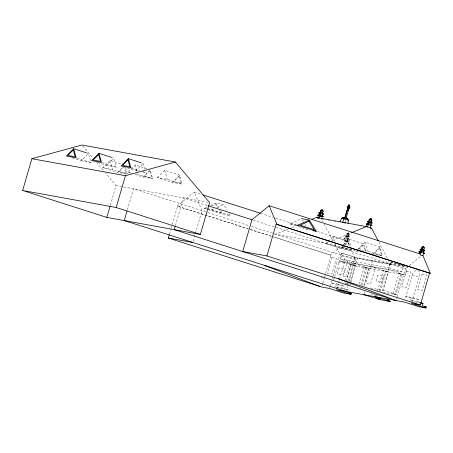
<?xml version="1.0" encoding="UTF-8"?>
<svg xmlns="http://www.w3.org/2000/svg" width="453" height="453" viewBox="0 0 453 453"><rect width="100%" height="100%" fill="white"/><g stroke="black" fill="none" stroke-linecap="round" stroke-linejoin="round"><path stroke-width="0.34" stroke-dasharray="2.27 1.7" d="M339.546 279.365L344.274 263.091C347.077 255.345 338.385 254.592 337.179 261.8M411.641 302.734L419.201 276.721C421.998 268.974 413.306 268.216 412.1 275.43L405.237 298.94M345.503 222.253L345.911 220.452M110.373 205.22L116.076 185.605L105.583 173.154M127.401 209.745L133.493 188.776L207.361 212.378M169.49 233.952L171.064 228.539M171.262 227.865L172.044 225.158M172.242 224.478L177.548 206.217L249.552 229.224M175.385 225.594L183.442 197.859L207.621 205.588M193.131 241.211L194.218 237.463M194.399 236.84L195.181 234.156M195.373 233.488L202.004 210.668L194.246 192.117L177.032 206.121L247.683 228.703M322.128 285.684L322.717 283.652M322.915 282.978L324.484 277.564M324.682 276.891L325.469 274.184M325.667 273.504L330.973 255.243L273.776 236.964M329.41 288.431L329.773 287.185M329.954 286.556L332.813 276.709M333.012 276.036L337.151 261.794L344.274 263.091M344.054 241.007L344.778 238.51L346.086 238.748L345.362 241.245L344.054 241.007L346.67 241.845L347.972 242.078L348.697 239.586L347.394 239.348L346.67 241.845M334.637 276.613L339.229 260.815L355.124 265.894L405.073 274.977L407.338 267.168L391.392 262.072L390.65 264.631L340.701 255.543L341.449 252.989L355.073 257.247L403.623 266.075L401.913 271.953L353.368 263.125L340.441 258.991L342.145 253.114M333.68 279.909L334.444 277.276M346.936 236.358L345.775 238.612L343.889 238.267L345.497 237.542L346.539 237.734L348.606 238.391L349.591 239.83L343.889 238.267M348.448 232.7L348.198 233.946M348.238 233.975L348.702 232.768M348.589 234.133L347.072 233.646L346.307 236.285L347.825 236.766L348.589 234.133L349.705 234.365L348.629 233.018L346.732 233.555L348.708 234.184L348.521 233.001M347.966 236.828L347.706 239.484M348.6 236.908L349.365 234.275M335.667 286.817L336.336 284.507L343.465 285.803L342.796 288.114L335.667 286.817L340.962 288.51L348.091 289.807L347.757 290.962M336.721 289.105L338.17 284.11L343.465 285.803M338.561 282.751L339.354 280.039M347.728 260.384L343.159 276.115L347.694 276.936L352.264 261.211M345.05 284.977L345.815 282.344M346.007 281.687L350.979 264.569L352.853 264.909L348.261 280.713M346.919 285.322L347.496 283.346M353.368 263.125L355.073 257.247M346.188 291.483L347.644 286.489M347.825 285.866L348.397 283.889M349.161 281.256L355.429 259.694L351.149 249.456M350.146 282.904L357.389 258.08L407.338 267.168M351.035 281.596L355.628 265.792L353.753 265.452M359.212 284.088L364.184 266.97L366.058 267.31L360.894 285.09M361.794 285.633L366.958 267.853L368.833 268.199L363.668 285.973M363.923 286.103L369.665 266.347M372.468 260.826L366.069 283.057L370.605 283.884L375.169 268.159L370.633 267.332M364.11 294.088L364.835 291.59M377.479 290.877L383.408 270.469L385.282 270.809L388.057 271.692L382.128 292.106M376.007 296.251L376.369 295.005M377.445 296.404L377.791 295.209M379.354 291.217L385.282 270.809M380.254 291.766L386.183 271.353L388.057 271.692M389.897 263.997L387.626 271.806L371.732 266.726M340.441 258.991L388.985 267.825L390.696 261.947L391.392 262.072M370.463 287.983L383.249 290.311L389.178 269.897L405.073 274.977M393.125 293.725L399.053 273.312L400.928 273.652L394.993 294.065L393.125 293.725L395.899 294.609L401.828 274.201L403.702 274.541M396.5 299.32L397.043 297.451M397.23 296.823L405.378 268.776L407.009 267.451M410.588 300.447L411.262 298.136L418.391 299.433L417.717 301.743L410.588 300.447L415.888 302.14L419.772 302.847M345.005 235.922L346.63 236.223L347.4 235.317L348.918 235.803L349.897 237.264L345.005 235.922L346.624 235.175L347.4 235.317M348.482 232.972L347.728 233.731L349.705 234.365M72.435 157.984L81.189 160.781L88.488 153.459L87.14 153.029M125.583 167.684L127.389 174.19L117.559 172.406L102.74 167.667L110.039 160.345L121.495 164.009M97.729 162.587L106.483 165.385L113.788 158.063L112.44 157.633M117.559 172.406L122.916 167.038M124.06 166.727L119.009 171.789L126.427 173.137L124.518 166.262M131.404 173.346L128.035 172.27L135.334 164.949L147.463 168.822M127.774 168.142L135.86 170.73L143.159 163.408L141.812 162.978M142.859 177.004L150.158 169.682L152.684 178.793L142.859 177.004L134.773 174.422M157.412 177.616L164.711 170.294L179.53 175.028L182.055 184.139L172.231 182.349L157.412 177.616L167.236 179.399L182.055 184.139M172.231 182.349L179.53 175.028M350.311 248.907L350.667 250.203L340.843 248.42L326.024 243.68L327.972 241.732M328.459 241.239L333.323 236.358L348.142 241.098L349.586 246.302M343.521 244.558L348.878 239.19L363.697 243.924L365.86 251.732M340.843 248.42L342.791 246.466M344.739 244.512L348.142 241.098M343.21 246.879L342.292 247.802L349.705 249.15M345.044 245.039L347.802 242.276L348.838 246.024M357.796 249.461L365.095 242.14L379.914 246.874L382.445 255.985L373.272 254.314M344.852 247.106L341.573 246.511L356.398 251.245L357.859 249.784M358.346 249.297L363.697 243.924M359.223 249.252L363.351 245.107L365.084 251.353M373.102 253.708L379.914 246.874M250.379 229.558L330.452 255.147L341.211 246.398M343.363 244.643L347.672 241.143L350.078 246.902M409.184 265.679L421.692 255.503M229.059 213.295L230.52 215.656L222.717 214.235L204.06 208.272L207.14 206.896M210.226 205.52L215.775 203.04L223.578 204.456L227.23 210.351M211.642 205.911L215.43 204.218L217.525 207.599M207.31 208.861L211.862 209.694L214.331 208.59M216.794 207.491L223.578 204.456M307.791 229.62L289.801 223.873L301.517 218.635M287.966 229.167L275.684 234.207L325.628 243.295L328.861 241.97M291.845 227.576L295.724 225.985M332.094 240.639L350.849 232.944M81.189 160.781L91.013 162.57L88.488 153.459M106.483 165.385L116.313 167.174L113.788 158.063M135.86 170.73L137.825 171.087M142.412 171.919L145.685 172.514L142.989 171.653M102.74 167.667L112.565 169.456L127.389 174.19M128.035 172.27L131.965 172.984M136.551 173.822L152.684 178.793M323.725 219.541L321.647 219.161L322.955 221.664M327.887 220.294L329.971 220.673M334.133 221.432L336.211 221.811M116.076 185.605L207.542 202.242M346.732 233.555L347.842 233.788L347.077 236.421L345.899 236.172L345.497 237.542L348.606 238.391L349.003 237.021L347.825 236.766M204.06 208.272L206.659 208.748M289.801 223.873L295.65 224.937M346.624 235.175L348.918 235.803M177.032 206.121L177.548 206.217M326.024 243.68L335.849 245.469L350.667 250.203M360.418 249.937L367.621 251.251L382.445 255.985M356.398 251.245L360.984 252.083M330.452 255.147L330.973 255.243M339.229 260.815L389.178 269.897M354.104 264.326L349.569 263.499L344.999 279.224L349.535 280.05M412.071 275.424L419.201 276.721M345.645 283.47L351.092 284.461M338.17 284.11L331.041 282.814L336.336 284.507M359.818 288.046L361.03 288.267M382.813 292.23L397.774 294.954M346.63 236.223L349.897 237.264M130.866 167.78L139.62 170.577M345.775 238.612L349.591 239.83M102.163 162.65L116.313 167.174M194.246 192.117L200.973 194.269M260.866 213.408L272.978 217.276M275.667 218.136L295.854 224.586M317.389 231.466L347.672 241.143M345.362 241.245L347.972 242.078M76.868 158.052L91.013 162.57M370.594 253.55L372.615 254.195M390.696 261.947L403.623 266.075M253.295 220.181L405.378 268.776M211.862 209.694L230.52 215.656M207.933 208.595L220.668 212.667L218.924 209.852M388.985 267.825L401.913 271.953M341.449 252.989L357.389 258.08M399.053 273.312L401.828 274.201M208.035 212.593L248.89 225.651M251.568 226.506L273.674 233.567M274.342 233.782L356.794 260.13M250.22 229.439L273.102 236.749M354.308 263.555L370.203 268.635M364.184 266.97L366.958 267.853M341.103 261.154L356.998 266.234M418.391 299.433L413.091 297.74L405.962 296.443L411.262 298.136M383.249 290.311L394.993 294.065M417.717 301.743L419.705 302.377M321.222 277.366L323.906 278.221M342.796 288.114L348.091 289.807M374.195 294.552L376.245 296.183M370.928 293.363L373.612 295.503M82.78 146.093L92.814 158.001M96.461 162.333L103.76 170.991M302.247 219.813L303.34 221.585M305.169 224.529L305.9 225.707M215.775 203.04L218.697 207.751M220.526 210.702L222.717 214.235M378.816 242.032L387.672 258.946M388 259.575L390.65 264.631M324.269 224.173L333.131 241.087M334.773 244.224L340.701 255.543M365.095 242.14L367.621 251.251M348.878 239.19L351.041 246.998M333.323 236.358L334.767 241.568M335.486 244.167L335.849 245.469M164.711 170.294L167.236 179.399M143.159 163.408L144.784 169.263M135.334 164.949L137.502 172.757M110.039 160.345L112.565 169.456M348.147 235.662L348.278 236.97M331.913 257.508L327.349 273.238L331.879 274.059L336.449 258.335L331.913 257.508M339.042 268.023L337.247 274.201L342.961 275.243L344.756 269.059L339.042 268.023M377.785 275.073L375.99 281.251L381.698 282.287L383.493 276.109L377.785 275.073M406.392 271.058L401.822 286.783L406.358 287.61L410.928 271.885L406.392 271.058M422.258 273.94L417.689 289.671L422.224 290.498L426.794 274.767L422.258 273.94M149.813 170.866L144.303 176.393L151.721 177.74L149.813 170.866M179.19 176.211L173.68 181.732L181.092 183.08L179.19 176.211M379.574 248.057L374.065 253.584L381.477 254.931L379.574 248.057"/><path stroke-width="0.68" d="M348.068 223.34L348.38 220.277L347.23 218.397L343.742 217.372L341.624 218.437L339.954 221.766M22.65 190.498L31.886 158.703L81.868 145.011L175.402 162.027L209.609 202.621L200.373 234.416L106.834 217.4L22.65 190.498L116.189 207.514L200.373 234.416M106.834 217.4L109.983 206.574M116.189 207.514L125.424 175.719L175.402 162.027M127.01 211.098L124.258 220.566L346.188 291.483M347.417 292.117L351.324 293.368L351.035 294.359L343.906 293.063L329.41 288.431L321.738 287.038L168.312 238.012L169.297 234.626M175.192 226.274L174.207 229.654L396.137 300.571L338.368 278.782M419.903 253.912L269.167 205.747L251.953 219.75L242.717 251.545L266.902 255.945L420.327 304.971L429.563 273.176L430.35 273.323L422.994 255.741L420.282 254.875L421.007 252.378L419.705 252.14L419.161 254.014M266.902 255.945L276.143 224.15L430.35 273.323M319.167 214.445L319.569 213.069L320.605 213.261L319.444 215.509L317.559 215.169L319.167 214.445L320.209 214.631L322.276 215.294L323.261 216.732L321.375 216.387M320.639 213.454L318.674 212.825L320.294 212.078L320.741 210.543M319.756 215.651L319.031 218.142L317.723 217.91L318.448 215.413L322.366 216.483L321.823 218.357M322.225 209.62L321.398 210.634L323.374 211.268L322.117 209.597L320.401 210.452L321.511 210.685L321.069 212.214L320.299 213.12L318.674 212.825M322.485 213.969L323.567 214.167L322.587 212.7L323.034 211.172M322.276 215.294L322.672 213.918M347.859 207.791L347.202 207.582L347.44 206.761L348.108 206.879L348.663 204.954L349.773 205.243L349.008 207.91L348.317 207.785L347.519 210.537L346.862 210.39L344.733 217.717L346.126 218.097L348.255 210.77L347.343 210.475L345.214 217.808M347.066 210.452L347.864 207.706L347.202 207.582M348.317 207.785L349.665 208.12L349.903 207.298L348.555 206.959L349.116 205.033M348.176 210.747L348.974 207.995M366.369 226.755L367.094 224.263L368.397 224.501L367.672 226.993M367.813 223.295L368.215 221.919L369.252 222.106L368.091 224.36L366.2 224.014L367.813 223.295L368.855 223.482L370.922 224.144L371.907 225.577L370.645 225.351M368.629 222.095L367.321 221.676L368.94 220.922L369.388 219.394M370.588 222.717L372.213 223.012L371.234 221.551L371.681 220.022L370.158 219.535L369.716 221.064L368.94 221.97L367.321 221.676M371.024 219.931L372.015 220.113L371.018 218.516L369.048 219.303L370.401 219.716M372.015 220.113L370.039 219.484L371.018 218.516M370.837 218.748L370.758 218.448M370.922 224.144L371.318 222.768M370.288 227.831L371.013 225.334M378.47 297.955L377.123 297.525L377.275 296.998L380.735 299.761L390.333 301.511L387.117 298.946M420.424 251.172L420.82 249.801L421.862 249.988L420.695 252.242L418.81 251.896L420.424 251.172L421.46 251.364L423.527 252.021L424.512 253.459L423.255 253.233M421.233 249.971L419.925 249.552L421.55 248.805L421.992 247.276M423.368 246.33L424.625 247.995L422.649 247.361L423.368 246.33L421.652 247.185L422.768 247.417L422.321 248.946L421.55 249.852L419.925 249.552M423.742 250.696L424.823 250.894L423.844 249.433L424.285 247.904M423.527 252.021L423.929 250.651M422.892 255.707L423.617 253.216M420.367 302.593L423.011 303.436L422.343 305.747L426.245 306.998L425.956 307.989L418.827 306.692L404.331 302.06L336.539 289.727L351.035 294.359M344.858 217.638L343.952 218.861L342.734 222.27L345.373 223.114M73.669 148.726L66.37 156.047L76.195 157.837L73.669 148.726L86.466 152.814M98.964 153.329L91.665 160.651L101.489 162.434L98.964 153.329L111.766 157.418M128.341 158.669L121.042 165.991L130.866 167.78L128.341 158.669L141.138 162.763M348.38 220.277L346.307 218.069L343.952 218.861L341.624 218.437L343.742 217.372L343.952 218.861L348.38 220.277L347.23 218.397M296.302 225.05L297.604 225.288L309.32 220.056L316.262 231.251L313.012 230.662M311.89 219.348L316.421 217.491L366.369 226.574L371.596 228.244L378.159 240.775M351.494 232.678L366.369 226.574M341.624 218.437L343.374 218.023M363.929 294.71L380.735 299.761M349.773 205.243L348.663 204.954M348.555 206.959L349.903 207.298M369.048 219.303L370.158 219.535M31.886 158.703L125.424 175.719M320.294 212.078L322.587 212.7M368.94 220.922L371.234 221.551M345.645 218.012L346.126 218.097M370.209 227.995L371.596 228.244M301.517 218.635L309.32 220.056M421.55 248.805L423.844 249.433M423.521 250.537L421.228 249.909M168.312 238.012L192.768 242.457M421.069 303.08L423.011 303.436M420.327 304.971L411.46 303.357L425.956 307.989M377.123 297.525L380.361 298.114M348.085 292.78L351.324 293.368M424.302 306.641L426.245 306.998M347.44 206.761L348.097 206.964M349.008 207.91L349.665 208.12M368.94 221.97L372.213 223.012M368.091 224.36L371.907 225.577M366.2 224.014L367.474 224.422M320.299 213.12L323.567 214.167M319.569 213.069L320.599 213.403M319.444 215.509L323.261 216.732M317.559 215.169L321.064 216.245M421.55 249.852L424.823 250.894M316.421 217.491L318.38 218.114M420.695 252.242L424.512 253.459M418.81 251.896L420.084 252.304M202.995 194.915L260.192 213.193M297.604 225.288L316.262 231.251M276.143 224.15L429.563 273.176M208.295 205.804L251.953 219.75M375.826 296.874L390.333 301.511M343.612 217.412L344.54 217.746M264.235 265.294L320.033 286.494M386.505 299.971L387.864 301.058M374.682 296.358L378.436 299.348M269.167 205.747L276.925 224.297M73.324 149.909L67.82 155.43L75.232 156.778L73.324 149.909M98.624 154.507L93.114 160.034L100.526 161.381L98.624 154.507M127.995 159.852L122.486 165.373L129.903 166.727L127.995 159.852M308.974 221.24L300.135 225.186L314.218 229.682L308.974 221.24"/></g></svg>
